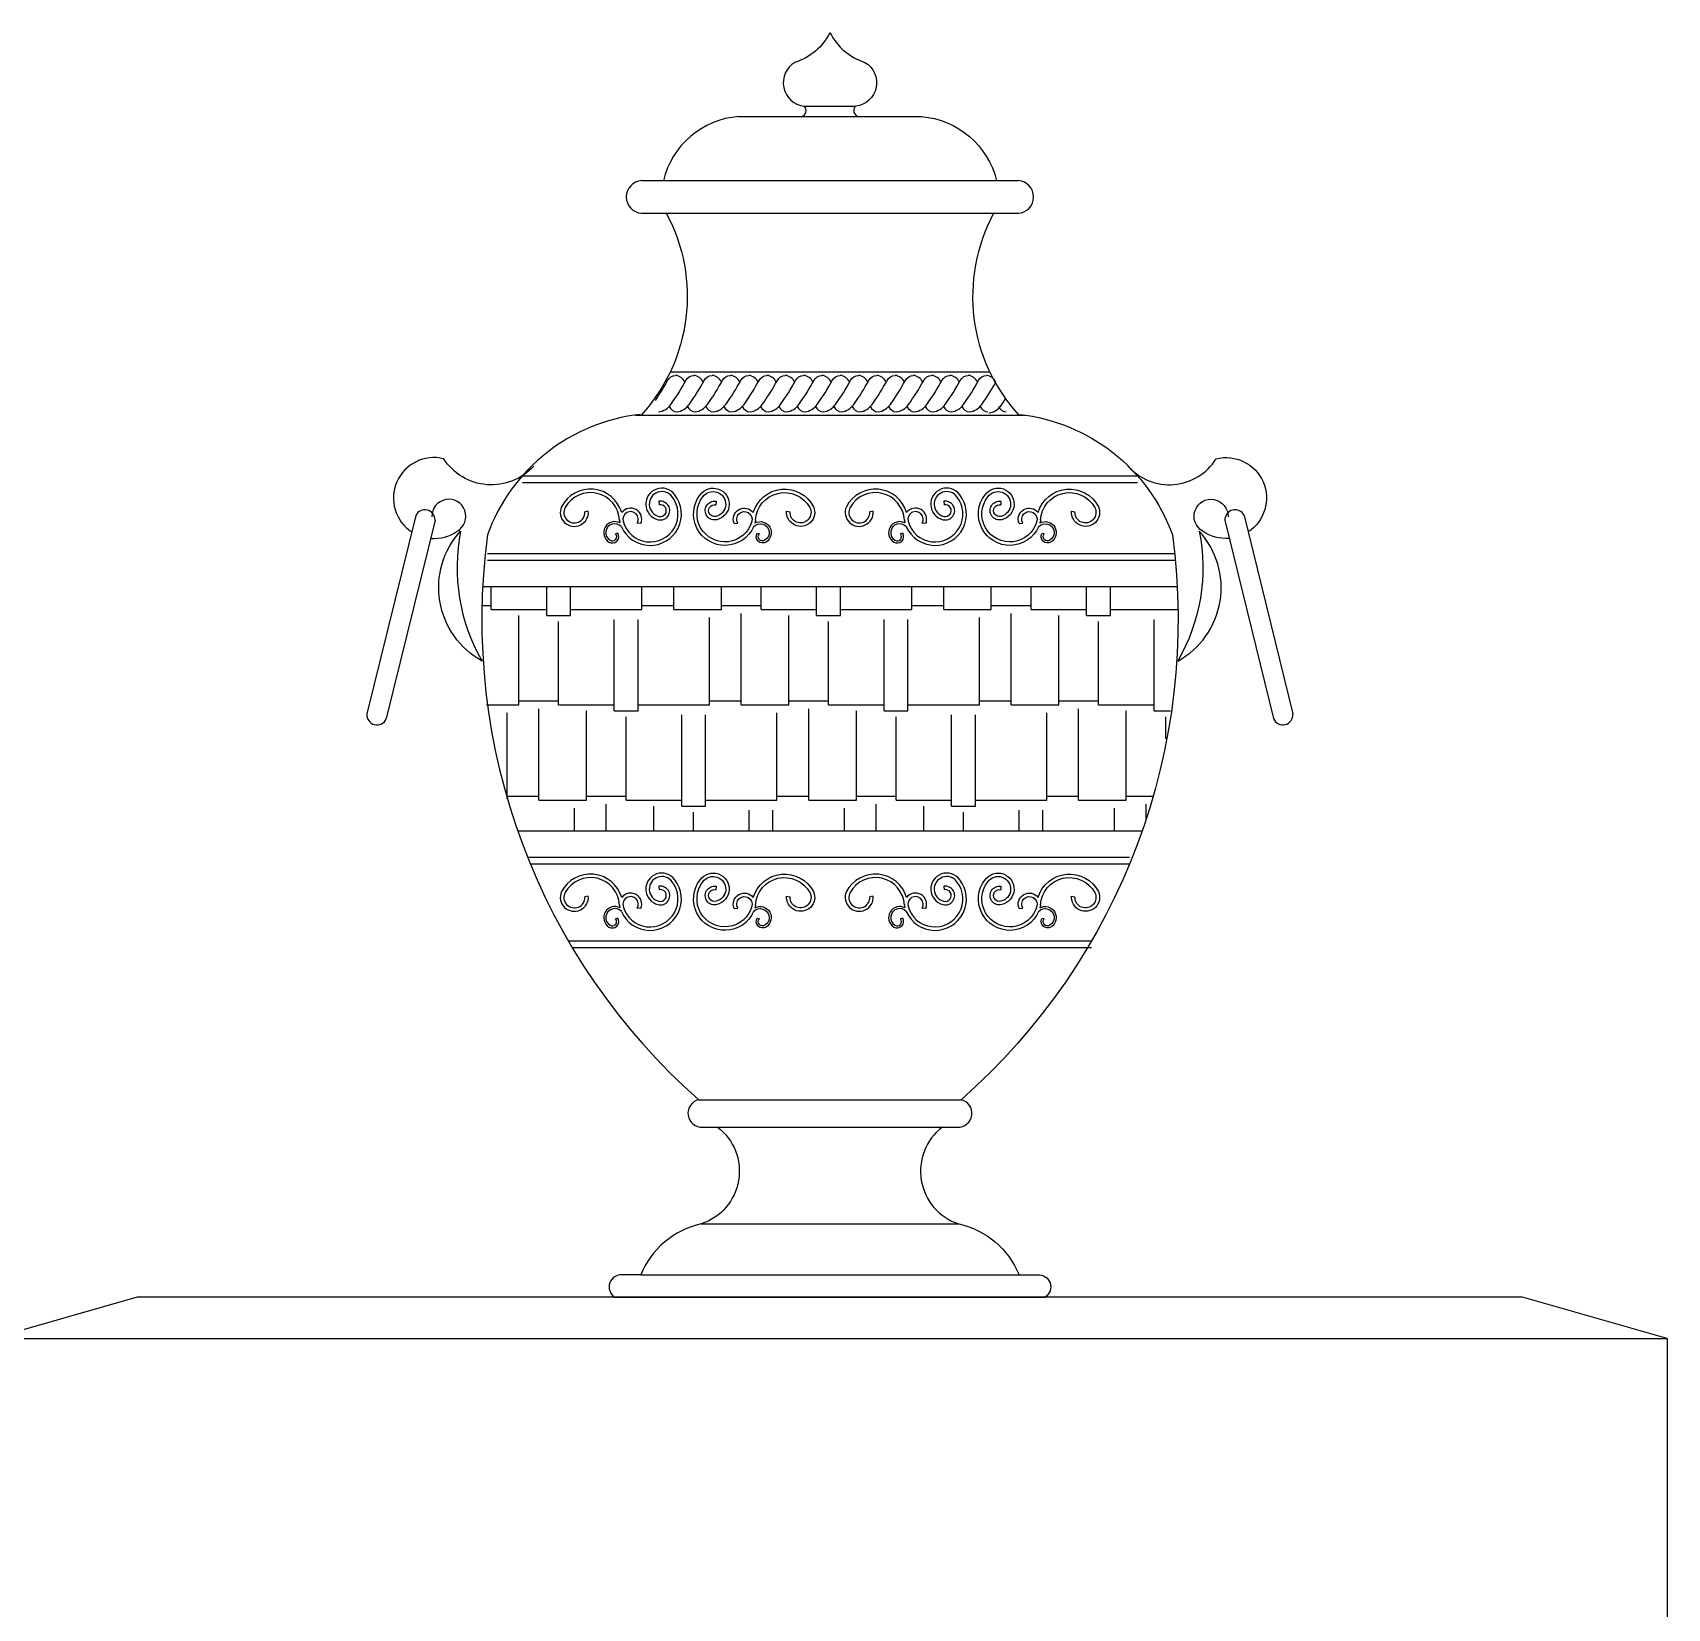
# Model space of a CAD drawing. Extents: x 391 to 4074, y 4249 to 5891.
# Drawn here: x 3284 to 4074, y 5128 to 5891 of the extents above; entities that cross this region are included whole.
import ezdxf

# ---------------------------------------------------------------- set-up
doc = ezdxf.new("R2010")
doc.units = 0
doc.header["$LTSCALE"] = 0.85
doc.header["$MEASUREMENT"] = 0
doc.layers.get('0').update_dxf_attribs({"color": 3, "linetype": 'CONTINUOUS'})
doc.layers.add('4', color=4, linetype='CONTINUOUS')

# ---------------------------------------------------------------- blocks, each defined once
blk = doc.blocks.new('*X1')
at = {"color": 0}
for p, q in [((58767, 13608), (58767, 13625.4)), ((58809, 13603.5), (58809, 13625.4)), ((58827, 13603.5), (58827, 13625.4)), ((58881, 13608), (58881, 13625.4)), ((58905, 13608), (58905, 13625.4)), ((58941, 13608), (58941, 13625.4)), ((58971, 13608), (58971, 13625.4)), ((59013, 13603.5), (59013, 13625.4)), ((59031, 13603.5), (59031, 13625.4)), ((59085, 13608), (59085, 13625.4)), ((59109, 13608), (59109, 13625.4)), ((59145, 13608), (59145, 13625.4)), ((59175, 13608), (59175, 13625.4)), ((59217, 13603.5), (59217, 13625.4)), ((59235, 13603.5), (59235, 13625.4)), ((58759.9, 13611), (58767, 13611)), ((58767, 13608), (58809, 13608)), ((58788, 13536), (58788, 13603.5)), ((58809, 13603.5), (58827, 13603.5)), ((58827, 13608), (58881, 13608)), ((58881, 13611), (58905, 13611)), ((58905, 13608), (58941, 13608)), ((58932, 13536), (58932, 13602)), ((58941, 13611), (58971, 13611)), ((58956, 13536), (58956, 13605)), ((58971, 13608), (59013, 13608)), ((58992, 13536), (58992, 13603.5)), ((59013, 13603.5), (59031, 13603.5)), ((59031, 13608), (59085, 13608)), ((59085, 13611), (59109, 13611)), ((59109, 13608), (59145, 13608)), ((59136, 13536), (59136, 13602)), ((59145, 13611), (59175, 13611)), ((59160, 13536), (59160, 13605)), ((59175, 13608), (59217, 13608)), ((59196, 13536), (59196, 13603.5)), ((59217, 13603.5), (59235, 13603.5)), ((59235, 13608), (59285.9, 13608)), ((58818, 13536), (58818, 13599)), ((58860, 13531.5), (58860, 13600.5)), ((58878, 13531.5), (58878, 13600.5)), ((59022, 13536), (59022, 13599)), ((59064, 13531.5), (59064, 13600.5)), ((59082, 13531.5), (59082, 13600.5)), ((59226, 13536), (59226, 13599)), ((59268, 13531.5), (59268, 13600.5)), ((58763.6, 13536), (58788, 13536)), ((58779, 13464.9), (58779, 13530)), ((58788, 13539), (58818, 13539)), ((58803, 13464), (58803, 13533)), ((58818, 13536), (58860, 13536)), ((58839, 13464), (58839, 13531.5)), ((58860, 13531.5), (58878, 13531.5)), ((58869, 13464), (58869, 13527)), ((58878, 13536), (58932, 13536)), ((58911, 13459.5), (58911, 13528.5)), ((58929, 13459.5), (58929, 13528.5)), ((58932, 13539), (58956, 13539)), ((58956, 13536), (58992, 13536)), ((58983, 13464), (58983, 13530)), ((58992, 13539), (59022, 13539)), ((59007, 13464), (59007, 13533)), ((59022, 13536), (59064, 13536)), ((59043, 13464), (59043, 13531.5)), ((59064, 13531.5), (59082, 13531.5)), ((59073, 13464), (59073, 13527)), ((59082, 13536), (59136, 13536)), ((59115, 13459.5), (59115, 13528.5)), ((59133, 13459.5), (59133, 13528.5)), ((59136, 13539), (59160, 13539)), ((59160, 13536), (59196, 13536)), ((59187, 13464), (59187, 13530)), ((59196, 13539), (59226, 13539)), ((59211, 13464), (59211, 13533)), ((59226, 13536), (59268, 13536)), ((59247, 13464), (59247, 13531.5)), ((59268, 13531.5), (59280.5, 13531.5)), ((59277, 13510.4), (59277, 13527)), ((58779, 13467), (58803, 13467)), ((58839, 13467), (58869, 13467)), ((58983, 13467), (59007, 13467)), ((59043, 13467), (59073, 13467)), ((59187, 13467), (59211, 13467)), ((59247, 13467), (59267, 13467)), ((58803, 13464), (58839, 13464)), ((58830, 13440.8), (58830, 13458)), ((58854, 13440.8), (58854, 13461)), ((58869, 13464), (58911, 13464)), ((58890, 13440.8), (58890, 13459.5)), ((58911, 13459.5), (58929, 13459.5)), ((58920, 13440.8), (58920, 13455)), ((58929, 13464), (58983, 13464)), ((58962, 13440.8), (58962, 13456.5)), ((58980, 13440.8), (58980, 13456.5)), ((59007, 13464), (59043, 13464)), ((59034, 13440.8), (59034, 13458)), ((59058, 13440.8), (59058, 13461)), ((59073, 13464), (59115, 13464)), ((59094, 13440.8), (59094, 13459.5)), ((59115, 13459.5), (59133, 13459.5)), ((59124, 13440.8), (59124, 13455)), ((59133, 13464), (59187, 13464)), ((59166, 13440.8), (59166, 13456.5)), ((59184, 13440.8), (59184, 13456.5)), ((59211, 13464), (59247, 13464)), ((59238, 13440.8), (59238, 13458)), ((59262, 13449.9), (59262, 13461))]:
    blk.add_line(p, q, dxfattribs=at)

msp = doc.modelspace()

# ---------------------------------------------------------------- linework, layer by layer
at = {"color": 3}
for p, q in [((3656.75, 5855.02), (3681.72, 5855.02)), ((3592.01, 5726.46), (3746.46, 5726.46)), ((3520.5, 5676.19), (3817.98, 5676.19)), ((3520.5, 5672.99), (3817.98, 5672.99)), ((3586.52, 5663.82), (3586.65, 5662.15)), ((3614.15, 5663.82), (3614.02, 5662.15)), ((3724.33, 5663.82), (3724.46, 5662.15)), ((3751.95, 5663.82), (3751.82, 5662.15)), ((3552.37, 5659.1), (3550.73, 5658.69)), ((3577.77, 5653.03), (3576, 5653.21)), ((3622.9, 5653.03), (3624.67, 5653.21)), ((3648.3, 5659.1), (3649.94, 5658.69)), ((3690.17, 5659.1), (3688.53, 5658.69)), ((3715.57, 5653.03), (3713.8, 5653.21)), ((3760.71, 5653.03), (3762.48, 5653.21)), ((3786.11, 5659.1), (3787.75, 5658.69)), ((3566.63, 5648.37), (3565.58, 5648.13)), ((3634.04, 5648.37), (3635.09, 5648.13)), ((3704.43, 5648.37), (3703.38, 5648.13)), ((3771.85, 5648.37), (3772.9, 5648.13)), ((3503.57, 5638.6), (3835.97, 5638.6)), ((3503.57, 5635.4), (3835.97, 5635.4)), ((3522.98, 5491.66), (3814.2, 5491.66)), ((3524.28, 5488.46), (3814.2, 5488.46)), ((3552.37, 5472.88), (3550.73, 5472.47)), ((3586.52, 5477.6), (3586.65, 5475.93)), ((3614.15, 5477.6), (3614.02, 5475.93)), ((3648.3, 5472.88), (3649.94, 5472.47)), ((3690.17, 5472.88), (3688.53, 5472.47)), ((3724.33, 5477.6), (3724.46, 5475.93)), ((3751.95, 5477.6), (3751.82, 5475.93)), ((3786.11, 5472.88), (3787.75, 5472.47)), ((3577.77, 5466.81), (3576, 5466.98)), ((3622.9, 5466.81), (3624.67, 5466.98)), ((3715.57, 5466.81), (3713.8, 5466.98)), ((3760.71, 5466.81), (3762.48, 5466.98)), ((3566.63, 5462.15), (3565.58, 5461.9)), ((3634.04, 5462.15), (3635.09, 5461.9)), ((3704.43, 5462.15), (3703.38, 5461.9)), ((3771.85, 5462.15), (3772.9, 5461.9)), ((3542.73, 5451.12), (3795.74, 5451.12)), ((3544.61, 5447.92), (3795.74, 5447.92)), ((3606.97, 5314.26), (3731.5, 5314.26)), ((3577.75, 5289.63), (3760.72, 5289.63))]:
    msp.add_line(p, q, dxfattribs=at)
at = {"color": 7}
for p, q in [((3625.03, 5849.95), (3713.44, 5849.95)), ((3578.08, 5818.99), (3760.39, 5818.99)), ((3578.08, 5803.17), (3760.39, 5803.17)), ((3575.05, 5705.44), (3763.42, 5705.44)), ((3501.26, 5622.6), (3837.21, 5622.6)), ((3518.18, 5504.46), (3820.29, 5504.46)), ((3605.78, 5374.35), (3732.69, 5374.35)), ((3606.98, 5361.06), (3731.49, 5361.06)), ((3565.09, 5278.89), (3773.38, 5278.89))]:
    msp.add_line(p, q, dxfattribs=at)
for points in [[(3669.24, 5890.52, -0.199525), (3652.33, 5876.16, 0.725019), (3656.75, 5855.02, -0.895708)], [(3625.03, 5849.95, 0.325422), (3588.67, 5818.91, 1.304865)], [(3590.05, 5803.17, -0.319441), (3577.91, 5705.53, 0.623732)], [(3577.62, 5705.88, 0.286234), (3503.57, 5647.56, 0.250444), (3605.78, 5374.35, 2.211565)], [(3526.01, 5680.9, -0.494891), (3482.45, 5684.4, 0.844757), (3466.96, 5649.04, 1.766395)], [(3476.07, 5645.9, 0.175512), (3488.94, 5649.38, 1.766395), (3476.67, 5656.38, -1.232523)], [(3862.4, 5645.9, -0.175512), (3849.53, 5649.38, -1.766395), (3861.8, 5656.38, 1.232523)], [(3490.6, 5649.38, 0.181214), (3500.95, 5586.57), (3500.95, 5586.57, -0.484763), (3490.6, 5649.38)], [(3614.88, 5361.06, -0.603214), (3606.97, 5314.26, 0.246758), (3577.75, 5289.63), (3568.79, 5289.63, 0.780738), (3565.09, 5278.89, 2.137648)]]:
    msp.add_lwpolyline(points, format="xyb", dxfattribs=at)
at = {"color": 3}
for points in [[(3584.81, 5712.65, 0.024207), (3590.7, 5722.26, -0.251322), (3594.54, 5724.75, -3.39629)], [(3586.36, 5707.05, 0.204057), (3592.29, 5710.68, 0.029361), (3599.55, 5722.26, -0.251322), (3603.39, 5724.75, -3.39629)], [(3595.21, 5707.05, 0.204057), (3601.13, 5710.68, 0.029361), (3608.4, 5722.26, -0.251322), (3612.23, 5724.75, -3.39629)], [(3604.05, 5707.05, 0.204057), (3609.98, 5710.68, 0.029361), (3617.25, 5722.26, -0.251322), (3621.08, 5724.75, -3.39629)], [(3612.9, 5707.05, 0.204057), (3618.83, 5710.68, 0.029361), (3626.09, 5722.26, -0.251322), (3629.93, 5724.75, -3.39629)], [(3621.75, 5707.05, 0.204057), (3627.68, 5710.68, 0.029361), (3634.94, 5722.26, -0.251322), (3638.78, 5724.75, -3.39629)], [(3630.6, 5707.05, 0.204057), (3636.52, 5710.68, 0.029361), (3643.79, 5722.26, -0.251322), (3647.62, 5724.75, -3.39629)], [(3639.44, 5707.05, 0.204057), (3645.37, 5710.68, 0.029361), (3652.64, 5722.26, -0.251322), (3656.47, 5724.75, -3.39629)], [(3648.29, 5707.05, 0.204057), (3654.22, 5710.68, 0.029361), (3661.48, 5722.26, -0.251322), (3665.32, 5724.75, -3.39629)], [(3657.14, 5707.05, 0.204057), (3663.06, 5710.68, 0.029361), (3670.33, 5722.26, -0.251322), (3674.16, 5724.75, -3.39629)], [(3665.99, 5707.05, 0.204057), (3671.91, 5710.68, 0.029361), (3679.18, 5722.26, -0.251322), (3683.01, 5724.75, -3.39629)], [(3674.83, 5707.05, 0.204057), (3680.76, 5710.68, 0.029361), (3688.02, 5722.26, -0.251322), (3691.86, 5724.75, -3.39629)], [(3683.68, 5707.05, 0.204057), (3689.61, 5710.68, 0.029361), (3696.87, 5722.26, -0.251322), (3700.71, 5724.75, -3.39629)], [(3692.53, 5707.05, 0.204057), (3698.45, 5710.68, 0.029361), (3705.72, 5722.26, -0.251322), (3709.55, 5724.75, -3.39629)], [(3701.37, 5707.05, 0.204057), (3707.3, 5710.68, 0.029361), (3714.57, 5722.26, -0.251322), (3718.4, 5724.75, -3.39629)], [(3710.22, 5707.05, 0.204057), (3716.15, 5710.68, 0.029361), (3723.41, 5722.26, -0.251322), (3727.25, 5724.75, -3.39629)], [(3719.07, 5707.05, 0.204057), (3725, 5710.68, 0.029361), (3732.26, 5722.26, -0.251322), (3736.1, 5724.75, -3.39629)], [(3727.92, 5707.05, 0.204057), (3733.84, 5710.68, 0.029361), (3741.11, 5722.26, -0.251322), (3744.94, 5724.75, -3.39629)], [(3736.76, 5707.05, 0.204057), (3742.69, 5710.68, 0.026368), (3749.28, 5721.04, -0.251322)], [(3746.12, 5706.56, 0.204057), (3752.05, 5710.19, 0.008198), (3754.21, 5713.33, -0.251322)], [(3568.51, 5658.38, 0.676232), (3539.37, 5661.21, 1.286794), (3552.37, 5659.1, 1.264066)], [(3568.36, 5651.54, 1.131375), (3594.21, 5667, 1.440284), (3586.15, 5654.93, 1.220906), (3586.52, 5663.82, 1.249592)], [(3632.3, 5651.54, -1.131375), (3606.46, 5667, -1.440284), (3614.52, 5654.93, -1.220906), (3614.15, 5663.82, -1.249592)], [(3632.16, 5658.38, -0.676232), (3661.3, 5661.21, -1.286794), (3648.3, 5659.1, -1.264066)], [(3706.31, 5658.38, 0.676232), (3677.17, 5661.21, 1.286794), (3690.17, 5659.1, 1.264066)], [(3706.17, 5651.54, 1.131375), (3732.02, 5667, 1.440284), (3723.95, 5654.93, 1.220906), (3724.33, 5663.82, 1.249592)], [(3770.11, 5651.54, -1.131375), (3744.26, 5667, -1.440284), (3752.33, 5654.93, -1.220906), (3751.95, 5663.82, -1.249592)], [(3769.97, 5658.38, -0.676232), (3799.11, 5661.21, -1.286794), (3786.11, 5659.1, -1.264066)], [(3567.42, 5654.72, 0.753768), (3541.16, 5660.83, 1.313761), (3550.73, 5658.69, 1.245784)], [(3576, 5653.21, 1.511388), (3569.2, 5654.15, 1.223449), (3592.88, 5666, 1.444988), (3586.54, 5656.55, 1.251012), (3586.65, 5662.15, 1.698228)], [(3624.67, 5653.21, -1.511388), (3631.46, 5654.15, -1.223449), (3607.79, 5666, -1.444988), (3614.13, 5656.55, -1.251012), (3614.02, 5662.15, -1.698228)], [(3633.24, 5654.72, -0.753768), (3659.5, 5660.83, -1.313761), (3649.94, 5658.69, -1.245784)], [(3705.23, 5654.72, 0.753768), (3678.97, 5660.83, 1.313761), (3688.53, 5658.69, 1.245784)], [(3713.8, 5653.21, 1.511388), (3707.01, 5654.15, 1.223449), (3730.68, 5666, 1.444988), (3724.34, 5656.55, 1.251012), (3724.46, 5662.15, 1.698228)], [(3762.48, 5653.21, -1.511388), (3769.27, 5654.15, -1.223449), (3745.59, 5666, -1.444988), (3751.94, 5656.55, -1.251012), (3751.82, 5662.15, -1.698228)], [(3771.05, 5654.72, -0.753768), (3797.31, 5660.83, -1.313761), (3787.75, 5658.69, -1.245784)], [(3567.71, 5653.33, 0.976799), (3562.34, 5644.11, 0.786653), (3566.63, 5648.37, 0.732035)], [(3568.36, 5651.54, 1.157047), (3562.86, 5644.96, 0.8532), (3565.58, 5648.13, 0.919511)], [(3567.42, 5654.81, 0.051533), (3567.6, 5653.72, 0.006694), (3567.71, 5653.33, 1.440284)], [(3577.77, 5653.03, 0.881995), (3568.51, 5658.38, 1.221972)], [(3622.9, 5653.03, -0.881995), (3632.16, 5658.38, -1.221972)], [(3632.3, 5651.54, -1.157047), (3637.8, 5644.96, -0.8532), (3635.09, 5648.13, -0.919511)], [(3633.25, 5654.81, -0.051533), (3633.07, 5653.72, -0.006694), (3632.96, 5653.33, -1.440284)], [(3632.96, 5653.33, -0.976799), (3638.33, 5644.11, -0.786653), (3634.04, 5648.37, -0.732035)], [(3705.51, 5653.33, 0.976799), (3700.15, 5644.11, 0.786653), (3704.43, 5648.37, 0.732035)], [(3706.17, 5651.54, 1.157047), (3700.67, 5644.96, 0.8532), (3703.38, 5648.13, 0.919511)], [(3705.22, 5654.81, 0.051533), (3705.4, 5653.72, 0.006694), (3705.51, 5653.33, 1.440284)], [(3715.57, 5653.03, 0.881995), (3706.31, 5658.38, 1.221972)], [(3760.71, 5653.03, -0.881995), (3769.97, 5658.38, -1.221972)], [(3770.11, 5651.54, -1.157047), (3775.61, 5644.96, -0.8532), (3772.9, 5648.13, -0.919511)], [(3771.05, 5654.81, -0.051533), (3770.88, 5653.72, -0.006694), (3770.77, 5653.33, -1.440284)], [(3770.77, 5653.33, -0.976799), (3776.13, 5644.11, -0.786653), (3771.85, 5648.37, -0.732035)], [(3568.51, 5472.16, 0.676232), (3539.37, 5474.99, 1.286794), (3552.37, 5472.88, 1.264066)], [(3567.42, 5468.5, 0.753768), (3541.16, 5474.61, 1.313761), (3550.73, 5472.47, 1.245784)], [(3568.36, 5465.32, 1.131375), (3594.21, 5480.77, 1.440284), (3586.15, 5468.71, 1.220906), (3586.52, 5477.6, 1.249592)], [(3576, 5466.98, 1.511388), (3569.2, 5467.93, 1.223449), (3592.88, 5479.78, 1.444988), (3586.54, 5470.33, 1.251012), (3586.65, 5475.93, 1.698228)], [(3632.3, 5465.32, -1.131375), (3606.46, 5480.77, -1.440284), (3614.52, 5468.71, -1.220906), (3614.15, 5477.6, -1.249592)], [(3624.67, 5466.98, -1.511388), (3631.46, 5467.93, -1.223449), (3607.79, 5479.78, -1.444988), (3614.13, 5470.33, -1.251012), (3614.02, 5475.93, -1.698228)], [(3632.16, 5472.16, -0.676232), (3661.3, 5474.99, -1.286794), (3648.3, 5472.88, -1.264066)], [(3633.24, 5468.5, -0.753768), (3659.5, 5474.61, -1.313761), (3649.94, 5472.47, -1.245784)], [(3706.31, 5472.16, 0.676232), (3677.17, 5474.99, 1.286794), (3690.17, 5472.88, 1.264066)], [(3705.23, 5468.5, 0.753768), (3678.97, 5474.61, 1.313761), (3688.53, 5472.47, 1.245784)], [(3706.17, 5465.32, 1.131375), (3732.02, 5480.77, 1.440284), (3723.95, 5468.71, 1.220906), (3724.33, 5477.6, 1.249592)], [(3713.8, 5466.98, 1.511388), (3707.01, 5467.93, 1.223449), (3730.68, 5479.78, 1.444988), (3724.34, 5470.33, 1.251012), (3724.46, 5475.93, 1.698228)], [(3770.11, 5465.32, -1.131375), (3744.26, 5480.77, -1.440284), (3752.33, 5468.71, -1.220906), (3751.95, 5477.6, -1.249592)], [(3762.48, 5466.98, -1.511388), (3769.27, 5467.93, -1.223449), (3745.59, 5479.78, -1.444988), (3751.94, 5470.33, -1.251012), (3751.82, 5475.93, -1.698228)], [(3769.97, 5472.16, -0.676232), (3799.11, 5474.99, -1.286794), (3786.11, 5472.88, -1.264066)], [(3771.05, 5468.5, -0.753768), (3797.31, 5474.61, -1.313761), (3787.75, 5472.47, -1.245784)], [(3577.77, 5466.81, 0.881995), (3568.51, 5472.16, 1.221972)], [(3622.9, 5466.81, -0.881995), (3632.16, 5472.16, -1.221972)], [(3715.57, 5466.81, 0.881995), (3706.31, 5472.16, 1.221972)], [(3760.71, 5466.81, -0.881995), (3769.97, 5472.16, -1.221972)], [(3567.71, 5467.1, 0.976799), (3562.34, 5457.89, 0.786653), (3566.63, 5462.15, 0.732035)], [(3568.36, 5465.32, 1.157047), (3562.86, 5458.74, 0.8532), (3565.58, 5461.9, 0.919511)], [(3567.42, 5468.59, 0.051533), (3567.6, 5467.49, 0.006694), (3567.71, 5467.1, 1.440284)], [(3632.3, 5465.32, -1.157047), (3637.8, 5458.74, -0.8532), (3635.09, 5461.9, -0.919511)], [(3633.25, 5468.59, -0.051533), (3633.07, 5467.49, -0.006694), (3632.96, 5467.1, -1.440284)], [(3632.96, 5467.1, -0.976799), (3638.33, 5457.89, -0.786653), (3634.04, 5462.15, -0.732035)], [(3705.51, 5467.1, 0.976799), (3700.15, 5457.89, 0.786653), (3704.43, 5462.15, 0.732035)], [(3706.17, 5465.32, 1.157047), (3700.67, 5458.74, 0.8532), (3703.38, 5461.9, 0.919511)], [(3705.22, 5468.59, 0.051533), (3705.4, 5467.49, 0.006694), (3705.51, 5467.1, 1.440284)], [(3770.11, 5465.32, -1.157047), (3775.61, 5458.74, -0.8532), (3772.9, 5461.9, -0.919511)], [(3771.05, 5468.59, -0.051533), (3770.88, 5467.49, -0.006694), (3770.77, 5467.1, -1.440284)], [(3770.77, 5467.1, -0.976799), (3776.13, 5457.89, -0.786653), (3771.85, 5462.15, -0.732035)]]:
    msp.add_lwpolyline(points, format="xyb", dxfattribs=at)
at = {"color": 7}
for points in [[(3468.91, 5657), (3445.32, 5560.99)], [(3478.24, 5654.71), (3454.65, 5558.7)]]:
    msp.add_lwpolyline(points, dxfattribs=at)
for centre, radius, start, end in [((3654.72, 5852.81), 3, 280.16738, 47.47804), ((3578.68, 5811.08), 7.93, 94.32173, 265.67827), ((3473.32, 5654.83), 4.91, 358.51924, 153.87134), ((3865.15, 5654.83), 4.91, 26.12866, 181.48076), ((3450.15, 5560.51), 4.85, 174.29607, 338.09451), ((3888.32, 5560.51), 4.85, 201.90549, 5.70393), ((3607.29, 5367.78), 6.73, 102.94572, 272.62583)]:
    msp.add_arc(centre, radius, start, end, dxfattribs=at)
at = {"color": 3}
for centre, radius, start, end in [((3593.94, 5719.16), 5.62, 23.60449, 83.8475), ((3602.78, 5719.16), 5.62, 23.60449, 83.8475), ((3611.63, 5719.16), 5.62, 23.60449, 83.8475), ((3620.48, 5719.16), 5.62, 23.60449, 83.8475), ((3629.33, 5719.16), 5.62, 23.60449, 83.8475), ((3638.17, 5719.16), 5.62, 23.60449, 83.8475), ((3647.02, 5719.16), 5.62, 23.60449, 83.8475), ((3655.87, 5719.16), 5.62, 23.60449, 83.8475), ((3664.72, 5719.16), 5.62, 23.60449, 83.8475), ((3673.56, 5719.16), 5.62, 23.60449, 83.8475), ((3682.41, 5719.16), 5.62, 23.60449, 83.8475), ((3691.26, 5719.16), 5.62, 23.60449, 83.8475), ((3700.1, 5719.16), 5.62, 23.60449, 83.8475), ((3708.95, 5719.16), 5.62, 23.60449, 83.8475), ((3717.8, 5719.16), 5.62, 23.60449, 83.8475), ((3726.65, 5719.16), 5.62, 23.60449, 83.8475), ((3735.49, 5719.16), 5.62, 23.60449, 83.8475), ((3744.34, 5719.16), 5.62, 23.60449, 83.8475), ((3585.09, 5719.16), 5.62, 23.60449, 32.46291), ((3595.46, 5711.43), 4.38, 203.62856, 266.65625), ((3604.31, 5711.43), 4.38, 203.62856, 266.65625), ((3613.16, 5711.43), 4.38, 203.62856, 266.65625), ((3622, 5711.43), 4.38, 203.62856, 266.65625), ((3630.85, 5711.43), 4.38, 203.62856, 266.65625), ((3639.7, 5711.43), 4.38, 203.62856, 266.65625), ((3648.55, 5711.43), 4.38, 203.62856, 266.65625), ((3657.39, 5711.43), 4.38, 203.62856, 266.65625), ((3666.24, 5711.43), 4.38, 203.62856, 266.65625), ((3675.09, 5711.43), 4.38, 203.62856, 266.65625), ((3683.94, 5711.43), 4.38, 203.62856, 266.65625), ((3692.78, 5711.43), 4.38, 203.62856, 266.65625), ((3701.63, 5711.43), 4.38, 203.62856, 266.65625), ((3710.48, 5711.43), 4.38, 203.62856, 266.65625), ((3719.32, 5711.43), 4.38, 203.62856, 266.65625), ((3728.17, 5711.43), 4.38, 203.62856, 266.65625), ((3737.02, 5711.43), 4.38, 203.62856, 266.65625), ((3745.87, 5711.43), 4.38, 203.62856, 266.65625), ((3754.71, 5711.43), 4.38, 203.62856, 266.65625)]:
    msp.add_arc(centre, radius, start, end, dxfattribs=at)
at = {"layer": '4'}
for p, q in [((3264.24, 5258.89), (4074.24, 5258.89)), ((4074.24, 5258.89), (4074.24, 4848.37))]:
    msp.add_line(p, q, dxfattribs=at)
for points in [[(3669.24, 5890.52, 0.199525), (3686.15, 5876.16, -0.725019), (3681.72, 5855.02, 0.895708)], [(3713.44, 5849.95, -0.325422), (3749.8, 5818.91, -1.304865)], [(3748.42, 5803.17, 0.319441), (3760.56, 5705.53, -0.623732)], [(3760.86, 5705.88, -0.286234), (3834.9, 5647.56, -0.250444), (3732.69, 5374.35, -2.211565)], [(3813.39, 5680.9, 0.502739), (3856.02, 5684.4, -0.844757), (3871.52, 5649.04, -1.766395)], [(3847.88, 5649.38, -0.181214), (3837.52, 5586.57), (3837.52, 5586.57, 0.484763), (3847.88, 5649.38)], [(3723.59, 5361.06, 0.603214), (3731.5, 5314.26, -0.246758), (3760.72, 5289.63), (3769.69, 5289.63, -0.780738), (3773.38, 5278.89, -2.137648)]]:
    msp.add_lwpolyline(points, format="xyb", dxfattribs=at)
for points in [[(3860.24, 5654.71), (3883.83, 5558.7)], [(3869.56, 5657), (3893.15, 5560.99)], [(4074.24, 5258.89), (4004.24, 5278.89), (3334.24, 5278.89), (3264.24, 5258.89)]]:
    msp.add_lwpolyline(points, dxfattribs=at)
for centre, radius, start, end in [((3683.75, 5852.81), 3, 132.52196, 259.83262), ((3759.79, 5811.08), 7.93, 274.32173, 85.67827), ((3731.18, 5367.78), 6.73, 267.37417, 77.05428)]:
    msp.add_arc(centre, radius, start, end, dxfattribs=at)

# ---------------------------------------------------------------- block references
at = {"color": 3, "xscale": 0.6400000000000001, "yscale": 0.6400000000000001, "zscale": 0.6400000000000001}
msp.add_blockref('*X1', (-34105.52, -3097.68), dxfattribs=at)

doc.saveas('drawing.dxf')
